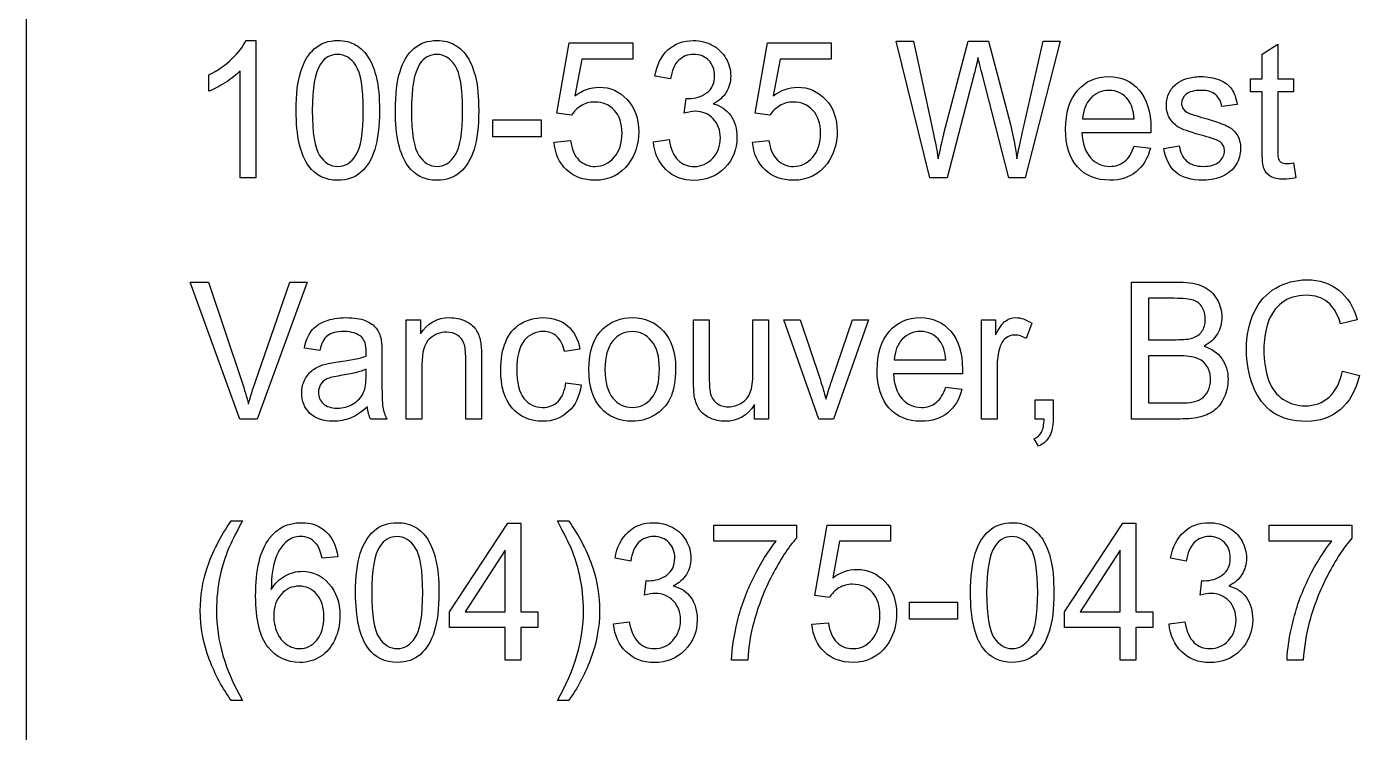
# Model space of a CAD drawing. Header units: millimetres. Extents: x 6 to 426, y 5 to 274.
# Drawn here: x 352.3 to 368.62, y 239.96 to 248.6 of the extents above; entities that cross this region are included whole.
import ezdxf

# ---------------------------------------------------------------- set-up
doc = ezdxf.new("R2010")
doc.units = ezdxf.units.MM
doc.layers.get('0').update_dxf_attribs({"linetype": 'CONTINUOUS'})

msp = doc.modelspace()

# ---------------------------------------------------------------- linework, layer by layer
at = {"color": 7}
for points in [[(352.29999, 8.499976), (352.29999, 270.899996)], [(354.984288, 248.427376), (355.108015, 248.427376), (355.108015, 246.745225)], [(358.971473, 247.512017), (358.791218, 247.537156), (358.942676, 248.397659), (359.720271, 248.397659), (359.720271, 248.201104), (359.096288, 248.201104), (359.012005, 247.750855)], [(361.401339, 247.512017), (361.221084, 247.537156), (361.372543, 248.397659), (362.150137, 248.397659), (362.150137, 248.201104), (361.526131, 248.201104), (361.441872, 247.750855)], [(363.359746, 246.745225), (362.944815, 248.420519), (363.157084, 248.420519), (363.394932, 247.322321)], [(363.531483, 247.289181), (363.829076, 248.420519), (364.078683, 248.420519), (364.302665, 247.572587)], [(364.502133, 247.344033), (364.747481, 248.420519), (364.955468, 248.420519), (364.52667, 246.745225), (364.327202, 246.745225), (363.997595, 248.021695)], [(367.426931, 247.100632), (367.426931, 247.798862), (367.286144, 247.798862), (367.286144, 247.95885), (367.426931, 247.95885), (367.426931, 248.259398), (367.617858, 248.382816), (367.617858, 247.95885), (367.810937, 247.95885), (367.810937, 247.798862), (367.617858, 247.798862), (367.617858, 247.089204)], [(355.108015, 246.745225), (354.916024, 246.745225), (354.916024, 248.055978)], [(354.532018, 247.807999), (354.532018, 248.006838)], [(360.184253, 247.956593), (359.992262, 247.993163)], [(363.902664, 248.021695), (363.570951, 246.745225), (363.359746, 246.745225)], [(360.351754, 247.538289), (360.37305, 247.718846)], [(367.120796, 247.645724), (366.933065, 247.618298)], [(365.229612, 247.468595), (365.862136, 247.468595)], [(359.973072, 247.18747), (360.165086, 247.214896)], [(366.064799, 247.35432), (366.064799, 247.299466), (365.220005, 247.299466)], [(358.757074, 247.184048), (358.958672, 247.202325)], [(361.186941, 247.184048), (361.388538, 247.202325)], [(365.860007, 247.136051), (366.05841, 247.109768)], [(365.861071, 247.136051), (365.860007, 247.136051)], [(366.222669, 247.107481), (366.412531, 247.139481)], [(367.811053, 246.929229), (367.810937, 246.929211)], [(367.810937, 246.929211), (367.838668, 246.747511)], [(354.909612, 243.794326), (354.303754, 245.46962), (354.527759, 245.46962), (354.934149, 244.252575)], [(355.100561, 244.252575), (355.522946, 245.46962), (355.734151, 245.46962), (355.121881, 243.794326), (354.909612, 243.794326)], [(365.829104, 243.794326), (365.829104, 245.46962), (366.415749, 245.46962)], [(366.348549, 245.271919), (366.036025, 245.271919), (366.036025, 244.765676)], [(356.948042, 243.794326), (356.948042, 245.007944), (357.120843, 245.007944), (357.120843, 244.835385)], [(360.465828, 244.256002), (360.465828, 245.007944), (360.657819, 245.007944), (360.657819, 244.334853)], [(361.192288, 244.357708), (361.192288, 245.007944), (361.384302, 245.007944), (361.384302, 243.794326), (361.212566, 243.794326)], [(361.999766, 243.794326), (361.56884, 245.007944), (361.771502, 245.007944), (362.014697, 244.281144)], [(362.158702, 244.26743), (362.410439, 245.007944), (362.607754, 245.007944), (362.178957, 243.794326), (361.999766, 243.794326)], [(363.990164, 243.794326), (363.990164, 245.007944), (364.162966, 245.007944), (364.162966, 244.823957)], [(364.605629, 244.969088), (364.539494, 244.778247)], [(368.590684, 245.010228), (368.386957, 244.958803)], [(366.036025, 244.765676), (366.374151, 244.765676)], [(355.887762, 244.634259), (355.700007, 244.661685)], [(356.456282, 244.56455), (356.456282, 244.618259)], [(359.072839, 244.651401), (358.886172, 244.620545)], [(356.649477, 244.577121), (356.649477, 244.302856)], [(357.139941, 244.45713), (357.139941, 243.794326), (356.948042, 243.794326)], [(357.868553, 244.540551), (357.868553, 243.794326), (357.676539, 243.794326), (357.676539, 244.532551)], [(362.922431, 244.517696), (363.554955, 244.517696)], [(366.397624, 244.56799), (366.036025, 244.56799), (366.036025, 243.992024)], [(356.456305, 244.327998), (356.456305, 244.403419)], [(363.757618, 244.403419), (363.757618, 244.348567), (362.912824, 244.348567)], [(364.182156, 244.429704), (364.182156, 243.794326), (363.990164, 243.794326)], [(368.410429, 244.381707), (368.617351, 244.325712)], [(358.902167, 244.23886), (359.090964, 244.212578)], [(363.552825, 244.185152), (363.751229, 244.158867)], [(363.55389, 244.185152), (363.552825, 244.185152)], [(361.212566, 243.794326), (361.212566, 243.972596)], [(364.649356, 243.794326), (364.649356, 244.028591), (364.868037, 244.028591), (364.868037, 243.794326)], [(366.036025, 243.992024), (366.425355, 243.992024)], [(356.471421, 243.944027), (356.472277, 243.944027)], [(356.710356, 243.794326), (356.509824, 243.794326)], [(364.758152, 243.794326), (364.649356, 243.794326)], [(366.425355, 243.794326), (365.829104, 243.794326)], [(364.689888, 243.462923), (364.636555, 243.550917)], [(354.805074, 242.547288), (354.94269, 242.547288)], [(358.798671, 242.547288), (358.936287, 242.547288)], [(360.712287, 242.299308), (360.712287, 242.497006), (361.724534, 242.497006), (361.724534, 242.337019)], [(362.128818, 241.610211), (361.948539, 241.635353), (362.099998, 242.495856), (362.877616, 242.495856), (362.877616, 242.299301), (362.25361, 242.299301), (362.16935, 241.84905)], [(367.514408, 242.299308), (367.514408, 242.497006), (368.526656, 242.497006), (368.526656, 242.337019)], [(361.478145, 242.299308), (360.712287, 242.299308)], [(368.280267, 242.299308), (367.514408, 242.299308)], [(356.10855, 242.108465), (355.917623, 242.092469)], [(359.696775, 242.054801), (359.504761, 242.091368)], [(366.498897, 242.054801), (366.306883, 242.091368)], [(359.864276, 241.636494), (359.885572, 241.817051)], [(366.666397, 241.636494), (366.687694, 241.817051)], [(359.485617, 241.285675), (359.677608, 241.313101)], [(361.914419, 241.282245), (362.116017, 241.300523)], [(366.287739, 241.285675), (366.47973, 241.313101)], [(361.128283, 240.843424), (360.930945, 240.843424)], [(367.930405, 240.843424), (367.733066, 240.843424)], [(354.94269, 240.350892), (354.805074, 240.350892)], [(358.936287, 240.350892), (358.798671, 240.350892)]]:
    msp.add_lwpolyline(points, dxfattribs=at)
for points in [[(355.599752, 247.571444)], [(355.797091, 247.571444)], [(356.814685, 247.571444)], [(357.012024, 247.571444)], [(358.008276, 247.248041), (358.008276, 247.454883), (358.598138, 247.454883), (358.598138, 247.248041)], [(365.229612, 247.468595)], [(358.757074, 247.184043)], [(359.973049, 247.187513)], [(361.186941, 247.184043)], [(366.222669, 247.107481)], [(362.922431, 244.517696)], [(359.183765, 244.401135)], [(359.381103, 244.401135)], [(368.410429, 244.381707)], [(358.902167, 244.23886)], [(358.157605, 240.843424), (358.157605, 241.244535), (357.479224, 241.244535), (357.479224, 241.433092), (358.192813, 242.518719), (358.349619, 242.518719), (358.349619, 241.433092), (358.560824, 241.433092), (358.560824, 241.244535), (358.349619, 241.244535), (358.349619, 240.843424)], [(365.687205, 240.843424), (365.687205, 241.244535), (365.008801, 241.244535), (365.008801, 241.433092), (365.722414, 242.518719), (365.879196, 242.518719), (365.879196, 241.433092), (366.090401, 241.433092), (366.090401, 241.244535), (365.879196, 241.244535), (365.879196, 240.843424)], [(358.157605, 241.433092), (358.157605, 242.188458), (357.668021, 241.433092)], [(365.687205, 241.433092), (365.687205, 242.188458), (365.197598, 241.433092)], [(356.10855, 242.108467)], [(356.327207, 241.669644)], [(356.524546, 241.669644)], [(363.856808, 241.669644)], [(364.054146, 241.669644)], [(363.10801, 241.346241), (363.10801, 241.55308), (363.697872, 241.55308), (363.697872, 241.346241)], [(355.324543, 241.386238)], [(359.485571, 241.28572)], [(361.914419, 241.282238)], [(366.287693, 241.28572)], [(358.936287, 240.350892)]]:
    msp.add_lwpolyline(points, close=True, dxfattribs=at)
for points in [[(354.813616, 248.203395), (354.893971, 248.28034), (354.950862, 248.355001), (354.984288, 248.427376)], [(355.825887, 248.3291), (355.901257, 248.394617), (355.995833, 248.427376), (356.109614, 248.427376)], [(356.109614, 248.427376), (356.193519, 248.427376), (356.267122, 248.409092), (356.330425, 248.372524)], [(356.330425, 248.372524), (356.393712, 248.336717), (356.445973, 248.284531), (356.487208, 248.215966)], [(357.04082, 248.3291), (357.116191, 248.394617), (357.210767, 248.427376), (357.324548, 248.427376)], [(357.324548, 248.427376), (357.408452, 248.427376), (357.482056, 248.409092), (357.545358, 248.372524)], [(357.545358, 248.372524), (357.608646, 248.336717), (357.660906, 248.284531), (357.702141, 248.215966)], [(360.152262, 248.313136), (360.235457, 248.389321), (360.338922, 248.427413), (360.462657, 248.427413)], [(360.462657, 248.427413), (360.547981, 248.427413), (360.626561, 248.407606), (360.698398, 248.367991)], [(360.698398, 248.367991), (360.770219, 248.329136), (360.824972, 248.275807), (360.862657, 248.208003)], [(354.532018, 248.006838), (354.639395, 248.060929), (354.733261, 248.126448), (354.813616, 248.203395)], [(355.65628, 248.049121), (355.694675, 248.170254), (355.751211, 248.263581), (355.825887, 248.3291)], [(356.107485, 248.257104), (356.019306, 248.257104), (355.948904, 248.217107), (355.896281, 248.137113)], [(356.33149, 248.121115), (356.271752, 248.211774), (356.197084, 248.257104), (356.107485, 248.257104)], [(356.487208, 248.215966), (356.528458, 248.148162), (356.560819, 248.065121), (356.584291, 247.966843)], [(356.871213, 248.049121), (356.909608, 248.170254), (356.966144, 248.263581), (357.04082, 248.3291)], [(357.322418, 248.257104), (357.234239, 248.257104), (357.163837, 248.217107), (357.111214, 248.137113)], [(357.546423, 248.121115), (357.486685, 248.211774), (357.412017, 248.257104), (357.322418, 248.257104)], [(357.702141, 248.215966), (357.743391, 248.148162), (357.775752, 248.065121), (357.799225, 247.966843)], [(359.992262, 247.993163), (360.015719, 248.131056), (360.069052, 248.237714), (360.152262, 248.313136)], [(360.466916, 248.258284), (360.392255, 248.258284), (360.330033, 248.233143), (360.280249, 248.182861)], [(360.651453, 248.184004), (360.603814, 248.233524), (360.542302, 248.258284), (360.466916, 248.258284)], [(360.862657, 248.208003), (360.901053, 248.140199), (360.92025, 248.068204), (360.92025, 247.99202)], [(363.948544, 248.21825), (363.932186, 248.141305), (363.916893, 248.075787), (363.902664, 248.021695)], [(363.997595, 248.021695), (363.969863, 248.128354), (363.953513, 248.193872), (363.948544, 248.21825)], [(354.916024, 248.055978), (354.869804, 248.008743), (354.809002, 247.961509), (354.733616, 247.914275)], [(355.599752, 247.571444), (355.599752, 247.769524), (355.618595, 247.92875), (355.65628, 248.049121)], [(355.896281, 248.137113), (355.830154, 248.035026), (355.797091, 247.84647), (355.797091, 247.571444)], [(356.422138, 247.571444), (356.422138, 247.847232), (356.391922, 248.030455), (356.33149, 248.121115)], [(356.814685, 247.571444), (356.814685, 247.769524), (356.833528, 247.92875), (356.871213, 248.049121)], [(357.111214, 248.137113), (357.045087, 248.035026), (357.012024, 247.84647), (357.012024, 247.571444)], [(357.637071, 247.571444), (357.637071, 247.847232), (357.606855, 248.030455), (357.546423, 248.121115)], [(360.280249, 248.182861), (360.23048, 248.13258), (360.198482, 248.057158), (360.184253, 247.956593)], [(360.722912, 247.99659), (360.722912, 248.072013), (360.699092, 248.134484), (360.651453, 248.184004)], [(354.733616, 247.914275), (354.658955, 247.86704), (354.591756, 247.831615), (354.532018, 247.807999)], [(356.584291, 247.966843), (356.607748, 247.869326), (356.619477, 247.737526), (356.619477, 247.571444)], [(357.799225, 247.966843), (357.822681, 247.869326), (357.83441, 247.737526), (357.83441, 247.571444)], [(360.624787, 247.78518), (360.690203, 247.83089), (360.722912, 247.90136), (360.722912, 247.99659)], [(360.92025, 247.99202), (360.92025, 247.919644), (360.902117, 247.853745), (360.865852, 247.794322)], [(365.167737, 247.81714), (365.265869, 247.929892), (365.393161, 247.986269), (365.549612, 247.986269)], [(365.549612, 247.986269), (365.701079, 247.986269), (365.824806, 247.931035), (365.920794, 247.820567)], [(366.288804, 247.786284), (366.312276, 247.832757), (366.34392, 247.87123), (366.383735, 247.901704)], [(366.383735, 247.901704), (366.413596, 247.925322), (366.454128, 247.94513), (366.505332, 247.961129)], [(366.505332, 247.961129), (366.557246, 247.977889), (366.612717, 247.986269), (366.671745, 247.986269)], [(366.671745, 247.986269), (366.760634, 247.986269), (366.838496, 247.972555), (366.905333, 247.945129)], [(366.905333, 247.945129), (366.972895, 247.917703), (367.022671, 247.880373), (367.054662, 247.833138)], [(359.012005, 247.750855), (359.105879, 247.820944), (359.204367, 247.855988), (359.307469, 247.855988)], [(359.307469, 247.855988), (359.444012, 247.855988), (359.559213, 247.805326), (359.653071, 247.704001)], [(359.653071, 247.704001), (359.746945, 247.602676), (359.793882, 247.472401), (359.793882, 247.313175)], [(360.37305, 247.718846), (360.385859, 247.717358), (360.396167, 247.716614), (360.403976, 247.716614)], [(360.403976, 247.716614), (360.485766, 247.716614), (360.55937, 247.73947), (360.624787, 247.78518)], [(360.865852, 247.794322), (360.829586, 247.734898), (360.775898, 247.687664), (360.704787, 247.652619)], [(361.441872, 247.750855), (361.535745, 247.820944), (361.634233, 247.855988), (361.737335, 247.855988)], [(361.737335, 247.855988), (361.873879, 247.855988), (361.98908, 247.805326), (362.082938, 247.704001)], [(362.082938, 247.704001), (362.176812, 247.602676), (362.223748, 247.472401), (362.223748, 247.313175)], [(365.020537, 247.341749), (365.020537, 247.545924), (365.069604, 247.704387), (365.167737, 247.81714)], [(365.328802, 247.722291), (365.269064, 247.659057), (365.236001, 247.574491), (365.229612, 247.468595)], [(365.551742, 247.81714), (365.463563, 247.81714), (365.389249, 247.785523), (365.328802, 247.722291)], [(365.789613, 247.698292), (365.728455, 247.777524), (365.649165, 247.81714), (365.551742, 247.81714)], [(365.862136, 247.468595), (365.853649, 247.570682), (365.829474, 247.647248), (365.789613, 247.698292)], [(365.920794, 247.820567), (366.016797, 247.710101), (366.064799, 247.554685), (366.064799, 247.35432)], [(366.25466, 247.636583), (366.25466, 247.690673), (366.266041, 247.740573), (366.288804, 247.786284)], [(366.49679, 247.770286), (366.459105, 247.73905), (366.440263, 247.702482), (366.440263, 247.660582)], [(366.68561, 247.81714), (366.597431, 247.81714), (366.534491, 247.801522), (366.49679, 247.770286)], [(366.858412, 247.764572), (366.817871, 247.799617), (366.760271, 247.81714), (366.68561, 247.81714)], [(366.933065, 247.618298), (366.924577, 247.680769), (366.899693, 247.729527), (366.858412, 247.764572)], [(367.054662, 247.833138), (367.086668, 247.786665), (367.108713, 247.724194), (367.120796, 247.645724)], [(355.754405, 246.890355), (355.651303, 247.029774), (355.599752, 247.256804), (355.599752, 247.571444)], [(355.797091, 247.571444), (355.797091, 247.296419), (355.826952, 247.113195), (355.886674, 247.021774)], [(356.33149, 247.022917), (356.391922, 247.114339), (356.422138, 247.297181), (356.422138, 247.571444)], [(356.619477, 247.571444), (356.619477, 247.374888), (356.600634, 247.216044), (356.562949, 247.094911)], [(356.969339, 246.890355), (356.866236, 247.029774), (356.814685, 247.256804), (356.814685, 247.571444)], [(357.012024, 247.571444), (357.012024, 247.296419), (357.041885, 247.113195), (357.101607, 247.021774)], [(357.546423, 247.022917), (357.606855, 247.114339), (357.637071, 247.297181), (357.637071, 247.571444)], [(357.83441, 247.571444), (357.83441, 247.374888), (357.815567, 247.216044), (357.777882, 247.094911)], [(359.088811, 247.628578), (359.039027, 247.598866), (358.999914, 247.560012), (358.971473, 247.512017)], [(359.256288, 247.674289), (359.194421, 247.674289), (359.138595, 247.659052), (359.088811, 247.628578)], [(359.497353, 247.572582), (359.436196, 247.640387), (359.355841, 247.674289), (359.256288, 247.674289)], [(359.590155, 247.29489), (359.590155, 247.412214), (359.559221, 247.504778), (359.497353, 247.572582)], [(360.487217, 247.561155), (360.450951, 247.561155), (360.405797, 247.553533), (360.351754, 247.538289)], [(360.706939, 247.46859), (360.649347, 247.5303), (360.576106, 247.561155), (360.487217, 247.561155)], [(360.704787, 247.652619), (360.797225, 247.629763), (360.869046, 247.582148), (360.92025, 247.509772)], [(361.518677, 247.628578), (361.468893, 247.598866), (361.429781, 247.560012), (361.401339, 247.512017)], [(361.686131, 247.674289), (361.624264, 247.674289), (361.568446, 247.659052), (361.518677, 247.628578)], [(361.927197, 247.572582), (361.866055, 247.640387), (361.7857, 247.674289), (361.686131, 247.674289)], [(362.019998, 247.29489), (362.019998, 247.412214), (361.989064, 247.504778), (361.927197, 247.572582)], [(364.302665, 247.572587), (364.358854, 247.362319), (364.399386, 247.164621), (364.424263, 246.979493)], [(366.296258, 247.473168), (366.268526, 247.522688), (366.25466, 247.57716), (366.25466, 247.636583)], [(366.440263, 247.660582), (366.440263, 247.633917), (366.448087, 247.609918), (366.463735, 247.588586)], [(366.463735, 247.588586), (366.479383, 247.566493), (366.50392, 247.548209), (366.537346, 247.533734)], [(360.793352, 247.235468), (360.793352, 247.329936), (360.764548, 247.407644), (360.706939, 247.46859)], [(360.92025, 247.509772), (360.971454, 247.438159), (360.997056, 247.348262), (360.997056, 247.240081)], [(366.420008, 247.357748), (366.365965, 247.385937), (366.324714, 247.42441), (366.296258, 247.473168)], [(366.537346, 247.533734), (366.556544, 247.526112), (366.613072, 247.508589), (366.70693, 247.481166)], [(366.70693, 247.481166), (366.842748, 247.442313), (366.937324, 247.410316), (366.990657, 247.385174)], [(366.990657, 247.385174), (367.044716, 247.360796), (367.087031, 247.324989), (367.117602, 247.277754)], [(359.494136, 246.997773), (359.558148, 247.072433), (359.590155, 247.171472), (359.590155, 247.29489)], [(359.793882, 247.313175), (359.793882, 247.161568), (359.75264, 247.03053), (359.670155, 246.920063)], [(360.165086, 247.214896), (360.187124, 247.098335), (360.224454, 247.014151), (360.277077, 246.962346)], [(360.699486, 246.986345), (360.762063, 247.053387), (360.793352, 247.136428), (360.793352, 247.235468)], [(360.997056, 247.240081), (360.997056, 247.093805), (360.94728, 246.969625), (360.847727, 246.867539)], [(361.924002, 246.997773), (361.987999, 247.072433), (362.019998, 247.171472), (362.019998, 247.29489)], [(362.223748, 247.313175), (362.223748, 247.161568), (362.182498, 247.03053), (362.099998, 246.920063)], [(363.394932, 247.322321), (363.420534, 247.207284), (363.442578, 247.093008), (363.461066, 246.979493)], [(363.461066, 246.979493), (363.500896, 247.158525), (363.524369, 247.261755), (363.531483, 247.289181)], [(364.424263, 246.979493), (364.444186, 247.085389), (364.470142, 247.206903), (364.502133, 247.344033)], [(365.165607, 246.881214), (365.068894, 246.99092), (365.020537, 247.144431), (365.020537, 247.341749)], [(365.220005, 247.299466), (365.227104, 247.166144), (365.262305, 247.064057), (365.325607, 246.993204)], [(366.713342, 247.259469), (366.572539, 247.297561), (366.474761, 247.330321), (366.420008, 247.357748)], [(366.909592, 247.189762), (366.88328, 247.208046), (366.817864, 247.231282), (366.713342, 247.259469)], [(367.117602, 247.277754), (367.148173, 247.23052), (367.163459, 247.171858), (367.163459, 247.101768)], [(356.562949, 247.094911), (356.525263, 246.974539), (356.468728, 246.881214), (356.393342, 246.814934)], [(357.777882, 247.094911), (357.740197, 246.974539), (357.683661, 246.881214), (357.608275, 246.814934)], [(358.910685, 246.844642), (358.821086, 246.929968), (358.769883, 247.043101), (358.757074, 247.184043)], [(358.958672, 247.202325), (358.973641, 247.097191), (359.008132, 247.01796), (359.062144, 246.96463)], [(360.127725, 246.846968), (360.037416, 246.93458), (359.985858, 247.048095), (359.973049, 247.187513)], [(361.340552, 246.844642), (361.250953, 246.929968), (361.199749, 247.043101), (361.186941, 247.184043)], [(361.388538, 247.202325), (361.403507, 247.097191), (361.437998, 247.01796), (361.492011, 246.96463)], [(365.742668, 246.946353), (365.792452, 246.985968), (365.83192, 247.049201), (365.861071, 247.136051)], [(366.05841, 247.109768), (366.027113, 246.985588), (365.969158, 246.889214), (365.884544, 246.820648)], [(366.369869, 246.816078), (366.293063, 246.881595), (366.243997, 246.97873), (366.222669, 247.107481)], [(366.412531, 247.139481), (366.423179, 247.057962), (366.452693, 246.995491), (366.501073, 246.952067)], [(366.902139, 246.944066), (366.944808, 246.982921), (366.966143, 247.028251), (366.966143, 247.080055)], [(366.966143, 247.080055), (366.966143, 247.126528), (366.947293, 247.163097), (366.909592, 247.189762)], [(367.163459, 247.101768), (367.163459, 247.033201), (367.144616, 246.968444), (367.106931, 246.907497)], [(367.450404, 246.857223), (367.434755, 246.896077), (367.426931, 246.977214), (367.426931, 247.100632)], [(367.617858, 247.089204), (367.617858, 247.030543), (367.621098, 246.992832), (367.62758, 246.97607)], [(356.109614, 246.716656), (355.958858, 246.716656), (355.840455, 246.774555), (355.754405, 246.890355)], [(355.886674, 247.021774), (355.947122, 246.931114), (356.021435, 246.885785), (356.109614, 246.885785)], [(356.109614, 246.885785), (356.197794, 246.885785), (356.271752, 246.931495), (356.33149, 247.022917)], [(357.324548, 246.716656), (357.173791, 246.716656), (357.055388, 246.774555), (356.969339, 246.890355)], [(357.101607, 247.021774), (357.162055, 246.931114), (357.236368, 246.885785), (357.324548, 246.885785)], [(357.324548, 246.885785), (357.412727, 246.885785), (357.486685, 246.931495), (357.546423, 247.022917)], [(359.062144, 246.96463), (359.116897, 246.912063), (359.182677, 246.88578), (359.259483, 246.88578)], [(359.259483, 246.88578), (359.351921, 246.88578), (359.430139, 246.923111), (359.494136, 246.997773)], [(359.670155, 246.920063), (359.569877, 246.784455), (359.432986, 246.716651), (359.259483, 246.716651)], [(360.277077, 246.962346), (360.330411, 246.911302), (360.395126, 246.88578), (360.471221, 246.88578)], [(360.471221, 246.88578), (360.56153, 246.88578), (360.637618, 246.919301), (360.699486, 246.986345)], [(361.492011, 246.96463), (361.546764, 246.912063), (361.612543, 246.88578), (361.689349, 246.88578)], [(361.689349, 246.88578), (361.781788, 246.88578), (361.860005, 246.923111), (361.924002, 246.997773)], [(362.099998, 246.920063), (361.999736, 246.784455), (361.862853, 246.716651), (361.689349, 246.716651)], [(365.325607, 246.993204), (365.388894, 246.922353), (365.467822, 246.886928), (365.56239, 246.886928)], [(365.56239, 246.886928), (365.632792, 246.886928), (365.692884, 246.906736), (365.742668, 246.946353)], [(366.501073, 246.952067), (366.550132, 246.908641), (366.618396, 246.886928), (366.705865, 246.886928)], [(366.705865, 246.886928), (366.794044, 246.886928), (366.859469, 246.905974), (366.902139, 246.944066)], [(367.106931, 246.907497), (367.069955, 246.847311), (367.016267, 246.800458), (366.945865, 246.766937)], [(367.62758, 246.97607), (367.634679, 246.959311), (367.645705, 246.945978), (367.660659, 246.936073)], [(367.660659, 246.936073), (367.676292, 246.92617), (367.698336, 246.921218), (367.726793, 246.921218)], [(367.726793, 246.921218), (367.74812, 246.921218), (367.776207, 246.923888), (367.811053, 246.929229)], [(356.393342, 246.814934), (356.318681, 246.749415), (356.224105, 246.716656), (356.109614, 246.716656)], [(357.608275, 246.814934), (357.533614, 246.749415), (357.439039, 246.716656), (357.324548, 246.716656)], [(359.259483, 246.716651), (359.11726, 246.716651), (359.000994, 246.759314), (358.910685, 246.844642)], [(360.47011, 246.715549), (360.332872, 246.715549), (360.218744, 246.759356), (360.127725, 246.846968)], [(360.847727, 246.867539), (360.748174, 246.766213), (360.622302, 246.715549), (360.47011, 246.715549)], [(361.689349, 246.716651), (361.547127, 246.716651), (361.430861, 246.759314), (361.340552, 246.844642)], [(365.560261, 246.717799), (365.394581, 246.717799), (365.26303, 246.772271), (365.165607, 246.881214)], [(365.884544, 246.820648), (365.799914, 246.752082), (365.691819, 246.717799), (365.560261, 246.717799)], [(366.70693, 246.717799), (366.559738, 246.717799), (366.447384, 246.750558), (366.369869, 246.816078)], [(366.945865, 246.766937), (366.875464, 246.734178), (366.795819, 246.717799), (366.70693, 246.717799)], [(367.531469, 246.76466), (367.493074, 246.788276), (367.466052, 246.81913), (367.450404, 246.857223)], [(367.693599, 246.729234), (367.623907, 246.729234), (367.569864, 246.741043), (367.531469, 246.76466)], [(367.838668, 246.747511), (367.784625, 246.735326), (367.736268, 246.729234), (367.693599, 246.729234)], [(366.415749, 245.46962), (366.535224, 245.46962), (366.630873, 245.452478), (366.702694, 245.418195)], [(366.702694, 245.418195), (366.775225, 245.384674), (366.83176, 245.332488), (366.872301, 245.261637)], [(367.593367, 245.396483), (367.708552, 245.464287), (367.835127, 245.498189), (367.97309, 245.498189)], [(367.97309, 245.498189), (368.129541, 245.498189), (368.2611, 245.455526), (368.367767, 245.3702)], [(366.58642, 245.247913), (366.540201, 245.263917), (366.460911, 245.271919), (366.348549, 245.271919)], [(366.872301, 245.261637), (366.913535, 245.191547), (366.934153, 245.118029), (366.934153, 245.041084)], [(367.327764, 245.100506), (367.390342, 245.230782), (367.478876, 245.329441), (367.593367, 245.396483)], [(367.968831, 245.308491), (367.848645, 245.308491), (367.74802, 245.277636), (367.666955, 245.215927)], [(368.229086, 245.225068), (368.160104, 245.280683), (368.073353, 245.308491), (367.968831, 245.308491)], [(368.367767, 245.3702), (368.474418, 245.284873), (368.548724, 245.164882), (368.590684, 245.010228)], [(366.693087, 245.161065), (366.668195, 245.203727), (366.632639, 245.232676), (366.58642, 245.247913)], [(366.730425, 245.014789), (366.730425, 245.070404), (366.717979, 245.119163), (366.693087, 245.161065)], [(367.234963, 244.644544), (367.234963, 244.819006), (367.265897, 244.970994), (367.327764, 245.100506)], [(367.666955, 245.215927), (367.5866, 245.154217), (367.530064, 245.071176), (367.497348, 244.966804)], [(368.386957, 244.958803), (368.350691, 245.080699), (368.298068, 245.169454), (368.229086, 245.225068)], [(355.78429, 244.869668), (355.823395, 244.922997), (355.879922, 244.963756), (355.953873, 244.991943)], [(355.953873, 244.991943), (356.027839, 245.020894), (356.113534, 245.03537), (356.210957, 245.03537)], [(356.210957, 245.03537), (356.30767, 245.03537), (356.386243, 245.02318), (356.446675, 244.9988)], [(356.446675, 244.9988), (356.507123, 244.974422), (356.551568, 244.943568), (356.580009, 244.906238)], [(357.120843, 244.835385), (357.204038, 244.968708), (357.324216, 245.03537), (357.481377, 245.03537)], [(357.481377, 245.03537), (357.549633, 245.03537), (357.61221, 245.022037), (357.669109, 244.995373)], [(357.669109, 244.995373), (357.726701, 244.96947), (357.769718, 244.935187), (357.79816, 244.892524)], [(358.165105, 244.740536), (358.20563, 244.838814), (358.267142, 244.912332), (358.349643, 244.96109)], [(358.349643, 244.96109), (358.432837, 245.01061), (358.523146, 245.03537), (358.620569, 245.03537)], [(358.620569, 245.03537), (358.743594, 245.03537), (358.844219, 245.001848), (358.922445, 244.934805)], [(358.922445, 244.934805), (359.000655, 244.868525), (359.050786, 244.774057), (359.072839, 244.651401)], [(359.358696, 244.900524), (359.456119, 244.990421), (359.574877, 245.03537), (359.71497, 245.03537)], [(359.71497, 245.03537), (359.870695, 245.03537), (359.99798, 244.980517), (360.096822, 244.870811)], [(362.860555, 244.866241), (362.958688, 244.978993), (363.08598, 245.03537), (363.242431, 245.03537)], [(363.242431, 245.03537), (363.393898, 245.03537), (363.517633, 244.980136), (363.613636, 244.869668)], [(364.162966, 244.823957), (364.207055, 244.910045), (364.247588, 244.966803), (364.284563, 244.99423)], [(364.284563, 244.99423), (364.322249, 245.021656), (364.363491, 245.03537), (364.40829, 245.03537)], [(364.40829, 245.03537), (364.472997, 245.03537), (364.538777, 245.013276), (364.605629, 244.969088)], [(366.689893, 244.868515), (366.716914, 244.907369), (366.730425, 244.956127), (366.730425, 245.014789)], [(366.934153, 245.041084), (366.934153, 244.96947), (366.91602, 244.902047), (366.879754, 244.838812)], [(367.497348, 244.966804), (367.464648, 244.863192), (367.448297, 244.756153), (367.448297, 244.645687)], [(355.700007, 244.661685), (355.717075, 244.747773), (355.745169, 244.817101), (355.78429, 244.869668)], [(355.982693, 244.813673), (355.940023, 244.780152), (355.908379, 244.720347), (355.887762, 244.634259)], [(356.183226, 244.865098), (356.092917, 244.865098), (356.026073, 244.847956), (355.982693, 244.813673)], [(356.401884, 244.795388), (356.352825, 244.841861), (356.279939, 244.865098), (356.183226, 244.865098)], [(356.456282, 244.618259), (356.456282, 244.702062), (356.438149, 244.761105), (356.401884, 244.795388)], [(356.580009, 244.906238), (356.608466, 244.869668), (356.628381, 244.823195), (356.639754, 244.766819)], [(356.639754, 244.766819), (356.646236, 244.731774), (356.649477, 244.668541), (356.649477, 244.577121)], [(357.228483, 244.773676), (357.169455, 244.718062), (357.139941, 244.612547), (357.139941, 244.45713)], [(357.440752, 244.857097), (357.358977, 244.857097), (357.28822, 244.82929), (357.228483, 244.773676)], [(357.574085, 244.819387), (357.536385, 244.844527), (357.49194, 244.857097), (357.440752, 244.857097)], [(357.654085, 244.719965), (357.639116, 244.761866), (357.61245, 244.795007), (357.574085, 244.819387)], [(357.79816, 244.892524), (357.826617, 244.84986), (357.846532, 244.799197), (357.857905, 244.740536)], [(358.628046, 244.866241), (358.531333, 244.866241), (358.452752, 244.82891), (358.392305, 244.754248)], [(358.791241, 244.804529), (358.746441, 244.84567), (358.692043, 244.866241), (358.628046, 244.866241)], [(358.886172, 244.620545), (358.868394, 244.702062), (358.83675, 244.76339), (358.791241, 244.804529)], [(359.183765, 244.401135), (359.183765, 244.625878), (359.242075, 244.792341), (359.358696, 244.900524)], [(359.71497, 244.865098), (359.618966, 244.865098), (359.539321, 244.826624), (359.476034, 244.749677)], [(359.951776, 244.748534), (359.888489, 244.826243), (359.809553, 244.865098), (359.71497, 244.865098)], [(360.096822, 244.870811), (360.195681, 244.761868), (360.24511, 244.611023), (360.24511, 244.418276)], [(362.713356, 244.390848), (362.713356, 244.595022), (362.762422, 244.753487), (362.860555, 244.866241)], [(363.021621, 244.771389), (362.961898, 244.708157), (362.928835, 244.623592), (362.922431, 244.517696)], [(363.244561, 244.866241), (363.156382, 244.866241), (363.082068, 244.834624), (363.021621, 244.771389)], [(363.482432, 244.747393), (363.421274, 244.826625), (363.341984, 244.866241), (363.244561, 244.866241)], [(363.613636, 244.869668), (363.709624, 244.7592), (363.757618, 244.603784), (363.757618, 244.403419)], [(364.285628, 244.781676), (364.252202, 244.755012), (364.228383, 244.717681), (364.21417, 244.669683)], [(364.398684, 244.822814), (364.356739, 244.822814), (364.319054, 244.809101), (364.285628, 244.781676)], [(364.539494, 244.778247), (364.492565, 244.807958), (364.445628, 244.822814), (364.398684, 244.822814)], [(366.374151, 244.765676), (366.465895, 244.765676), (366.531675, 244.772148), (366.57149, 244.785094)], [(366.57149, 244.785094), (366.624113, 244.801853), (366.663581, 244.82966), (366.689893, 244.868515)], [(366.879754, 244.838812), (366.843489, 244.77558), (366.788736, 244.724536), (366.715495, 244.685682)], [(357.676539, 244.532551), (357.676539, 244.616354), (357.669055, 244.678825), (357.654085, 244.719965)], [(357.857905, 244.740536), (357.865004, 244.702444), (357.868553, 244.635782), (357.868553, 244.540551)], [(358.104295, 244.396562), (358.104295, 244.5276), (358.124565, 244.642258), (358.165105, 244.740536)], [(358.392305, 244.754248), (358.331857, 244.68035), (358.301633, 244.563026), (358.301633, 244.402276)], [(359.476034, 244.749677), (359.412747, 244.672732), (359.381103, 244.556551), (359.381103, 244.401135)], [(360.047771, 244.407989), (360.047771, 244.558074), (360.015773, 244.671589), (359.951776, 244.748534)], [(363.554955, 244.517696), (363.546467, 244.619783), (363.522293, 244.696349), (363.482432, 244.747393)], [(364.21417, 244.669683), (364.192827, 244.596547), (364.182156, 244.516554), (364.182156, 244.429704)], [(366.715495, 244.685682), (366.810063, 244.65597), (366.882594, 244.605307), (366.933088, 244.533694)], [(367.317093, 244.195436), (367.26234, 244.334854), (367.234963, 244.484556), (367.234963, 244.644544)], [(367.448297, 244.645687), (367.448297, 244.503221), (367.467495, 244.378659), (367.50589, 244.272)], [(355.804544, 244.395421), (355.845794, 244.425133), (355.892021, 244.447607), (355.943225, 244.462844)], [(355.943225, 244.462844), (355.98091, 244.473508), (356.037793, 244.483792), (356.113874, 244.493697)], [(356.113874, 244.493697), (356.268905, 244.513506), (356.383041, 244.537123), (356.456282, 244.56455)], [(366.625888, 244.53942), (366.573264, 244.558467), (366.497176, 244.56799), (366.397624, 244.56799)], [(366.75068, 244.442285), (366.720819, 244.488758), (366.679221, 244.521136), (366.625888, 244.53942)], [(366.795495, 244.280013), (366.795495, 244.342485), (366.780556, 244.396576), (366.75068, 244.442285)], [(366.933088, 244.533694), (366.984292, 244.462081), (367.009893, 244.377516), (367.009893, 244.280001)], [(355.668016, 244.114299), (355.668016, 244.173724), (355.680462, 244.227816), (355.705354, 244.276573)], [(355.705354, 244.276573), (355.730956, 244.326093), (355.764019, 244.365709), (355.804544, 244.395421)], [(355.975239, 244.284571), (355.942523, 244.269328), (355.917276, 244.246853), (355.899498, 244.217148)], [(356.142716, 244.325712), (356.063781, 244.313527), (356.007955, 244.299813), (355.975239, 244.284571)], [(356.456305, 244.403419), (356.386613, 244.372945), (356.282084, 244.347043), (356.142716, 244.325712)], [(356.425379, 244.122299), (356.445996, 244.168772), (356.456305, 244.237339), (356.456305, 244.327998)], [(356.649477, 244.302856), (356.649477, 244.111634), (356.653412, 243.990501), (356.661282, 243.939456)], [(358.245105, 243.929172), (358.151232, 244.038115), (358.104295, 244.193912), (358.104295, 244.396562)], [(358.301633, 244.402276), (358.301633, 244.239242), (358.330792, 244.120776), (358.38911, 244.046876)], [(359.329899, 243.930315), (359.232476, 244.039258), (359.183765, 244.196198), (359.183765, 244.401135)], [(359.381103, 244.401135), (359.381103, 244.245718), (359.412747, 244.129156), (359.476034, 244.051447)], [(359.952841, 244.05259), (360.016128, 244.130299), (360.047771, 244.248765), (360.047771, 244.407989)], [(360.24511, 244.418276), (360.24511, 244.262098), (360.223065, 244.13906), (360.178975, 244.049163)], [(360.657819, 244.334853), (360.657819, 244.227434), (360.661754, 244.155059), (360.669625, 244.117729)], [(361.160297, 244.120013), (361.181624, 244.174867), (361.192288, 244.254098), (361.192288, 244.357708)], [(362.014697, 244.281144), (362.041009, 244.202674), (362.065183, 244.121157), (362.08722, 244.036592)], [(362.858426, 243.930315), (362.761713, 244.040021), (362.713356, 244.193532), (362.713356, 244.390848)], [(362.912824, 244.348567), (362.919923, 244.215244), (362.955124, 244.113157), (363.018426, 244.042306)], [(366.764569, 244.13831), (366.785186, 244.17945), (366.795495, 244.226684), (366.795495, 244.280013)], [(367.009893, 244.280001), (367.009893, 244.201531), (366.994245, 244.128394), (366.962949, 244.06059)], [(367.50589, 244.272), (367.544995, 244.166104), (367.605443, 244.086872), (367.687233, 244.034305)], [(368.247211, 244.062874), (368.327582, 244.134488), (368.381988, 244.240765), (368.410429, 244.381707)], [(368.617351, 244.325712), (368.573971, 244.14363), (368.495753, 244.004594), (368.382697, 243.908603)], [(354.934149, 244.252575), (354.966865, 244.155059), (354.994242, 244.063637), (355.016279, 243.97831)], [(355.016279, 243.97831), (355.040461, 244.069731), (355.068555, 244.161153), (355.100561, 244.252575)], [(355.768294, 243.864033), (355.701442, 243.929552), (355.668016, 244.012974), (355.668016, 244.114299)], [(355.899498, 244.217148), (355.88172, 244.188199), (355.872831, 244.15582), (355.872831, 244.120013)], [(355.872831, 244.120013), (355.872831, 244.065161), (355.892037, 244.01945), (355.930447, 243.98288)], [(356.298434, 243.979453), (356.356042, 244.014498), (356.398357, 244.062114), (356.425379, 244.122299)], [(358.806171, 244.010309), (358.856665, 244.059829), (358.888664, 244.136013), (358.902167, 244.23886)], [(359.090964, 244.212578), (359.070346, 244.07316), (359.017368, 243.963836), (358.932028, 243.884604)], [(360.477633, 244.064018), (360.469763, 244.104395), (360.465828, 244.16839), (360.465828, 244.256002)], [(360.669625, 244.117729), (360.681662, 244.063637), (360.707264, 244.020974), (360.74643, 243.989738)], [(361.05363, 243.990881), (361.104124, 244.022879), (361.13968, 244.065923), (361.160297, 244.120013)], [(362.08722, 244.036592), (362.104288, 244.100586), (362.128116, 244.177532), (362.158702, 244.26743)], [(363.435487, 243.995451), (363.485271, 244.035068), (363.524739, 244.098302), (363.55389, 244.185152)], [(363.751229, 244.158867), (363.719932, 244.034686), (363.661977, 243.938313), (363.577363, 243.869747)], [(366.685633, 244.045745), (366.717624, 244.067078), (366.743936, 244.097933), (366.764569, 244.13831)], [(367.558159, 243.875461), (367.452911, 243.94936), (367.372556, 244.056019), (367.317093, 244.195436)], [(355.930447, 243.98288), (355.969552, 243.946312), (356.026435, 243.928028), (356.101096, 243.928028)], [(356.101096, 243.928028), (356.175062, 243.928028), (356.240842, 243.94517), (356.298434, 243.979453)], [(358.38911, 244.046876), (358.447413, 243.972978), (358.523501, 243.936029), (358.617375, 243.936029)], [(358.617375, 243.936029), (358.692745, 243.936029), (358.755677, 243.960789), (358.806171, 244.010309)], [(359.476034, 244.051447), (359.539321, 243.974501), (359.618966, 243.936029), (359.71497, 243.936029)], [(359.71497, 243.936029), (359.810263, 243.936029), (359.889553, 243.974883), (359.952841, 244.05259)], [(360.178975, 244.049163), (360.135596, 243.960026), (360.071946, 243.890698), (359.988026, 243.841177)], [(360.536291, 243.910887), (360.508559, 243.952789), (360.489007, 244.003832), (360.477633, 244.064018)], [(360.74643, 243.989738), (360.785551, 243.959264), (360.833907, 243.944027), (360.8915, 243.944027)], [(361.212566, 243.972596), (361.124386, 243.835465), (361.004564, 243.7669), (360.853097, 243.7669)], [(360.8915, 243.944027), (360.949093, 243.944027), (361.003136, 243.959645), (361.05363, 243.990881)], [(363.018426, 244.042306), (363.081713, 243.971454), (363.160649, 243.936029), (363.255232, 243.936029)], [(363.255232, 243.936029), (363.325634, 243.936029), (363.385719, 243.955836), (363.435487, 243.995451)], [(366.425355, 243.992024), (366.492207, 243.992024), (366.539144, 243.994694), (366.566166, 244.000034)], [(366.566166, 244.000034), (366.613805, 244.009177), (366.653627, 244.024414), (366.685633, 244.045745)], [(366.962949, 244.06059), (366.932378, 243.993548), (366.894338, 243.941743), (366.848828, 243.905173)], [(367.687233, 244.034305), (367.769008, 243.981738), (367.857534, 243.955454), (367.952812, 243.955454)], [(367.952812, 243.955454), (368.068723, 243.955454), (368.166856, 243.991261), (368.247211, 244.062874)], [(356.055216, 243.7669), (355.930771, 243.7669), (355.835131, 243.799278), (355.768294, 243.864033)], [(356.26642, 243.806897), (356.200988, 243.780232), (356.130587, 243.7669), (356.055216, 243.7669)], [(356.472277, 243.944027), (356.401166, 243.87927), (356.332547, 243.83356), (356.26642, 243.806897)], [(356.509824, 243.794326), (356.489916, 243.836988), (356.477115, 243.886888), (356.471421, 243.944027)], [(356.661282, 243.939456), (356.66977, 243.889174), (356.686128, 243.840797), (356.710356, 243.794326)], [(358.619504, 243.7669), (358.464488, 243.7669), (358.339689, 243.820991), (358.245105, 243.929172)], [(358.932028, 243.884604), (358.847414, 243.806135), (358.743239, 243.7669), (358.619504, 243.7669)], [(359.71497, 243.7669), (359.556389, 243.7669), (359.428032, 243.821372), (359.329899, 243.930315)], [(359.988026, 243.841177), (359.904831, 243.791659), (359.813812, 243.7669), (359.71497, 243.7669)], [(360.665365, 243.808038), (360.607773, 243.835464), (360.564748, 243.869748), (360.536291, 243.910887)], [(360.853097, 243.7669), (360.786261, 243.7669), (360.723683, 243.780612), (360.665365, 243.808038)], [(363.253103, 243.7669), (363.087408, 243.7669), (362.955849, 243.821372), (362.858426, 243.930315)], [(363.577363, 243.869747), (363.492733, 243.801182), (363.384646, 243.7669), (363.253103, 243.7669)], [(364.726161, 243.635481), (364.745359, 243.672049), (364.756023, 243.724997), (364.758152, 243.794326)], [(364.868037, 243.794326), (364.868037, 243.708238), (364.853808, 243.638909), (364.825351, 243.586341)], [(366.677092, 243.821752), (366.60882, 243.803468), (366.524908, 243.794326), (366.425355, 243.794326)], [(366.848828, 243.905173), (366.803319, 243.868605), (366.746073, 243.840798), (366.677092, 243.821752)], [(367.969896, 243.765757), (367.801361, 243.765757), (367.664116, 243.802325), (367.558159, 243.875461)], [(368.382697, 243.908603), (368.270336, 243.813372), (368.132735, 243.765757), (367.969896, 243.765757)], [(364.636555, 243.550917), (364.677095, 243.569963), (364.706964, 243.598151), (364.726161, 243.635481)], [(364.825351, 243.586341), (364.79691, 243.533013), (364.751756, 243.491874), (364.689888, 243.462923)], [(354.508546, 241.971335), (354.572543, 242.164081), (354.671386, 242.356066), (354.805074, 242.547288)], [(354.94269, 242.547288), (354.856641, 242.388824), (354.79975, 242.275691), (354.772019, 242.207887)], [(355.27121, 242.333594), (355.368633, 242.461583), (355.499837, 242.525578), (355.664822, 242.525578)], [(355.664822, 242.525578), (355.787847, 242.525578), (355.888464, 242.488628), (355.966674, 242.414728)], [(356.553342, 242.427297), (356.628728, 242.492816), (356.723312, 242.525576), (356.837093, 242.525576)], [(356.837093, 242.525576), (356.920997, 242.525576), (356.994593, 242.507291), (357.05788, 242.470721)], [(358.970408, 242.204457), (358.942676, 242.273023), (358.885431, 242.3873), (358.798671, 242.547288)], [(358.936287, 242.547288), (359.069976, 242.356066), (359.168819, 242.164081), (359.232816, 241.971335)], [(359.664761, 242.411343), (359.747956, 242.487528), (359.851421, 242.52562), (359.975155, 242.52562)], [(359.975155, 242.52562), (360.060495, 242.52562), (360.139076, 242.505812), (360.210897, 242.466195)], [(364.082942, 242.427297), (364.158313, 242.492816), (364.252889, 242.525576), (364.36667, 242.525576)], [(364.36667, 242.525576), (364.450574, 242.525576), (364.524178, 242.507291), (364.587481, 242.470721)], [(366.466883, 242.411343), (366.550093, 242.487528), (366.653558, 242.52562), (366.777277, 242.52562)], [(366.777277, 242.52562), (366.862617, 242.52562), (366.941197, 242.505812), (367.013018, 242.466195)], [(355.103756, 241.627363), (355.103756, 241.951148), (355.159574, 242.186558), (355.27121, 242.333594)], [(355.653086, 242.356449), (355.591928, 242.356449), (355.53824, 242.338164), (355.49202, 242.301595)], [(355.845077, 242.268455), (355.793163, 242.327118), (355.729166, 242.356449), (355.653086, 242.356449)], [(355.966674, 242.414728), (356.04561, 242.34083), (356.092901, 242.238743), (356.10855, 242.108467)], [(356.383759, 242.147321), (356.422154, 242.268452), (356.478682, 242.361778), (356.553342, 242.427297)], [(356.83494, 242.355303), (356.746761, 242.355303), (356.676367, 242.315306), (356.623759, 242.235313)], [(357.058945, 242.219314), (356.999207, 242.309974), (356.924539, 242.355303), (356.83494, 242.355303)], [(357.05788, 242.470721), (357.121168, 242.434915), (357.173436, 242.382729), (357.214686, 242.314163)], [(357.214686, 242.314163), (357.255921, 242.246359), (357.288274, 242.163318), (357.311747, 242.06504)], [(359.504761, 242.091368), (359.528233, 242.229262), (359.581567, 242.335921), (359.664761, 242.411343)], [(359.979438, 242.356491), (359.904762, 242.356491), (359.842539, 242.33135), (359.792771, 242.281068)], [(360.163975, 242.282211), (360.116321, 242.331731), (360.054808, 242.356491), (359.979438, 242.356491)], [(360.210897, 242.466195), (360.282718, 242.427342), (360.337471, 242.374014), (360.375156, 242.30621)], [(361.724534, 242.337019), (361.624982, 242.223504), (361.526139, 242.072659), (361.428006, 241.884484)], [(363.913336, 242.147321), (363.951731, 242.268452), (364.008266, 242.361778), (364.082942, 242.427297)], [(364.36454, 242.355303), (364.276361, 242.355303), (364.20596, 242.315306), (364.153336, 242.235313)], [(364.588545, 242.219314), (364.528808, 242.309974), (364.454139, 242.355303), (364.36454, 242.355303)], [(364.587481, 242.470721), (364.650768, 242.434915), (364.703029, 242.382729), (364.744263, 242.314163)], [(364.744263, 242.314163), (364.785513, 242.246359), (364.817875, 242.163318), (364.841347, 242.06504)], [(366.306883, 242.091368), (366.330355, 242.229262), (366.383688, 242.335921), (366.466883, 242.411343)], [(366.78156, 242.356491), (366.706883, 242.356491), (366.644661, 242.33135), (366.594892, 242.281068)], [(366.966097, 242.282211), (366.918443, 242.331731), (366.85693, 242.356491), (366.78156, 242.356491)], [(367.013018, 242.466195), (367.08484, 242.427342), (367.139593, 242.374014), (367.177278, 242.30621)], [(368.526656, 242.337019), (368.427103, 242.223504), (368.328261, 242.072659), (368.230128, 241.884484)], [(354.772019, 242.207887), (354.728639, 242.102752), (354.694503, 241.993047), (354.669611, 241.87877)], [(355.49202, 242.301595), (355.431573, 242.254361), (355.383926, 242.185415), (355.34908, 242.094755)], [(355.917623, 242.092469), (355.900555, 242.173225), (355.876373, 242.231887), (355.845077, 242.268455)], [(356.623759, 242.235313), (356.557617, 242.133225), (356.524546, 241.944669), (356.524546, 241.669644)], [(357.149617, 241.669644), (357.149617, 241.945431), (357.119393, 242.128655), (357.058945, 242.219314)], [(359.071751, 241.875342), (359.047568, 241.989618), (359.013788, 242.099323), (358.970408, 242.204457)], [(359.792771, 242.281068), (359.742987, 242.230786), (359.710988, 242.155363), (359.696775, 242.054801)], [(360.235434, 242.094797), (360.235434, 242.17022), (360.211614, 242.232691), (360.163975, 242.282211)], [(360.375156, 242.30621), (360.413567, 242.238404), (360.432772, 242.16641), (360.432772, 242.090227)], [(361.201871, 241.860485), (361.288631, 242.034185), (361.380722, 242.18046), (361.478145, 242.299308)], [(364.153336, 242.235313), (364.087209, 242.133225), (364.054146, 241.944669), (364.054146, 241.669644)], [(364.679194, 241.669644), (364.679194, 241.945431), (364.648978, 242.128655), (364.588545, 242.219314)], [(366.594892, 242.281068), (366.545108, 242.230786), (366.51311, 242.155363), (366.498897, 242.054801)], [(367.037556, 242.094797), (367.037556, 242.17022), (367.013736, 242.232691), (366.966097, 242.282211)], [(367.177278, 242.30621), (367.215689, 242.238404), (367.234894, 242.16641), (367.234894, 242.090227)], [(368.003993, 241.860485), (368.090752, 242.034185), (368.182844, 242.18046), (368.280267, 242.299308)], [(355.34908, 242.094755), (355.314235, 242.004096), (355.296102, 241.874963), (355.294682, 241.707357)], [(356.327207, 241.669644), (356.327207, 241.867722), (356.346058, 242.026948), (356.383759, 242.147321)], [(357.311747, 242.06504), (357.335219, 241.967525), (357.346955, 241.835726), (357.346955, 241.669644)], [(360.137309, 241.883385), (360.202725, 241.929096), (360.235434, 241.999567), (360.235434, 242.094797)], [(360.432772, 242.090227), (360.432772, 242.017851), (360.414639, 241.951952), (360.378374, 241.892529)], [(363.856808, 241.669644), (363.856808, 241.867722), (363.87565, 242.026948), (363.913336, 242.147321)], [(364.841347, 242.06504), (364.864804, 241.967525), (364.876532, 241.835726), (364.876532, 241.669644)], [(366.93943, 241.883385), (367.004847, 241.929096), (367.037556, 241.999567), (367.037556, 242.094797)], [(367.234894, 242.090227), (367.234894, 242.017851), (367.216761, 241.951952), (367.180496, 241.892529)], [(354.426416, 241.450233), (354.426416, 241.631552), (354.453793, 241.805253), (354.508546, 241.971335)], [(354.669611, 241.87877), (354.63904, 241.736305), (354.623755, 241.593079), (354.623755, 241.44909)], [(355.294682, 241.707357), (355.340901, 241.782779), (355.397437, 241.838775), (355.464289, 241.875345)], [(355.464289, 241.875345), (355.531125, 241.911913), (355.601164, 241.930197), (355.674405, 241.930197)], [(355.674405, 241.930197), (355.802415, 241.930197), (355.911219, 241.879534), (356.000818, 241.778209)], [(359.117607, 241.44909), (359.117607, 241.592317), (359.102322, 241.734401), (359.071751, 241.875342)], [(359.232816, 241.971335), (359.287569, 241.805253), (359.314946, 241.631552), (359.314946, 241.450233)], [(359.916498, 241.814819), (359.998273, 241.814819), (360.071876, 241.837674), (360.137309, 241.883385)], [(360.378374, 241.892529), (360.342093, 241.833104), (360.288405, 241.785869), (360.217309, 241.750826)], [(361.003468, 241.321099), (361.049703, 241.507751), (361.115837, 241.687547), (361.201871, 241.860485)], [(361.428006, 241.884484), (361.330583, 241.696308), (361.255205, 241.5028), (361.201871, 241.303957)], [(362.16935, 241.84905), (362.263208, 241.91914), (362.361696, 241.954186), (362.464814, 241.954186)], [(362.464814, 241.954186), (362.601342, 241.954186), (362.716543, 241.903522), (362.810416, 241.802196)], [(366.71862, 241.814819), (366.800394, 241.814819), (366.873998, 241.837674), (366.93943, 241.883385)], [(367.180496, 241.892529), (367.14423, 241.833104), (367.090542, 241.785869), (367.01943, 241.750826)], [(367.80559, 241.321099), (367.851824, 241.507751), (367.917959, 241.687547), (368.003993, 241.860485)], [(368.230128, 241.884484), (368.132705, 241.696308), (368.057326, 241.5028), (368.003993, 241.303957)], [(355.636025, 241.748494), (355.549266, 241.748494), (355.475662, 241.714974), (355.415215, 241.647932)], [(355.853618, 241.647932), (355.79601, 241.714974), (355.723479, 241.748494), (355.636025, 241.748494)], [(356.000818, 241.778209), (356.091127, 241.677645), (356.136281, 241.54737), (356.136281, 241.387384)], [(356.481884, 240.988555), (356.378766, 241.127972), (356.327207, 241.355002), (356.327207, 241.669644)], [(356.524546, 241.669644), (356.524546, 241.394618), (356.554415, 241.211395), (356.614153, 241.119973)], [(357.058945, 241.121117), (357.119393, 241.212537), (357.149617, 241.395379), (357.149617, 241.669644)], [(357.346955, 241.669644), (357.346955, 241.473088), (357.328105, 241.314243), (357.290404, 241.19311)], [(359.885572, 241.817051), (359.898381, 241.815563), (359.908689, 241.814819), (359.916498, 241.814819)], [(360.217309, 241.750826), (360.309747, 241.72797), (360.381568, 241.680355), (360.432772, 241.607979)], [(362.246133, 241.726775), (362.196364, 241.697063), (362.157259, 241.658209), (362.128818, 241.610211)], [(362.41361, 241.772486), (362.351743, 241.772486), (362.295917, 241.757249), (362.246133, 241.726775)], [(362.654675, 241.67078), (362.593518, 241.738584), (362.513163, 241.772486), (362.41361, 241.772486)], [(362.747476, 241.393087), (362.747476, 241.510412), (362.716543, 241.602976), (362.654675, 241.67078)], [(362.810416, 241.802196), (362.904275, 241.700871), (362.951204, 241.570595), (362.951204, 241.41137)], [(364.011461, 240.988555), (363.908359, 241.127972), (363.856808, 241.355002), (363.856808, 241.669644)], [(364.054146, 241.669644), (364.054146, 241.394618), (364.084007, 241.211395), (364.14373, 241.119973)], [(364.588545, 241.121117), (364.648978, 241.212537), (364.679194, 241.395379), (364.679194, 241.669644)], [(364.876532, 241.669644), (364.876532, 241.473088), (364.85769, 241.314243), (364.820004, 241.19311)], [(366.687694, 241.817051), (366.700502, 241.815563), (366.710811, 241.814819), (366.71862, 241.814819)], [(367.01943, 241.750826), (367.111869, 241.72797), (367.18369, 241.680355), (367.234894, 241.607979)], [(355.255214, 241.003412), (355.154242, 241.129879), (355.103756, 241.337863), (355.103756, 241.627363)], [(355.415215, 241.647932), (355.354767, 241.58165), (355.324543, 241.494419), (355.324543, 241.386238)], [(355.940008, 241.37481), (355.940008, 241.49061), (355.911211, 241.58165), (355.853618, 241.647932)], [(359.999739, 241.659359), (359.963473, 241.659359), (359.918319, 241.651738), (359.864276, 241.636494)], [(360.219485, 241.566794), (360.161877, 241.628504), (360.088628, 241.659359), (359.999739, 241.659359)], [(360.305874, 241.33367), (360.305874, 241.428139), (360.277077, 241.505847), (360.219485, 241.566794)], [(360.432772, 241.607979), (360.483961, 241.536366), (360.509555, 241.446468), (360.509555, 241.338285)], [(366.801861, 241.659359), (366.765595, 241.659359), (366.720441, 241.651738), (366.666397, 241.636494)], [(367.021606, 241.566794), (366.963998, 241.628504), (366.89075, 241.659359), (366.801861, 241.659359)], [(367.107995, 241.33367), (367.107995, 241.428139), (367.079199, 241.505847), (367.021606, 241.566794)], [(367.234894, 241.607979), (367.286082, 241.536366), (367.311676, 241.446468), (367.311676, 241.338285)], [(354.536278, 240.853709), (354.463037, 241.045693), (354.426416, 241.244535), (354.426416, 241.450233)], [(354.623755, 241.44909), (354.623755, 241.082643), (354.730067, 240.716577), (354.94269, 240.350892)], [(355.324543, 241.386238), (355.324543, 241.315387), (355.338409, 241.247583), (355.36614, 241.182826)], [(355.852554, 241.089118), (355.910856, 241.159208), (355.940008, 241.254439), (355.940008, 241.37481)], [(356.136281, 241.387384), (356.136281, 241.282248), (356.114946, 241.18435), (356.072276, 241.093691)], [(358.798671, 240.350892), (359.011295, 240.716577), (359.117607, 241.082643), (359.117607, 241.44909)], [(359.314946, 241.450233), (359.314946, 241.244535), (359.27797, 241.045693), (359.204019, 240.853709)], [(360.509555, 241.338285), (360.509555, 241.192012), (360.459778, 241.067831), (360.360226, 240.965744)], [(362.651481, 241.095967), (362.715478, 241.170628), (362.747476, 241.269668), (362.747476, 241.393087)], [(362.951204, 241.41137), (362.951204, 241.259764), (362.909961, 241.128728), (362.827477, 241.01826)], [(367.311676, 241.338285), (367.311676, 241.192012), (367.2619, 241.067831), (367.162347, 240.965744)], [(355.36614, 241.182826), (355.394597, 241.118069), (355.434065, 241.068549), (355.484544, 241.034266)], [(357.290404, 241.19311), (357.252719, 241.072739), (357.196191, 240.979413), (357.12082, 240.913131)], [(359.640224, 240.945175), (359.549915, 241.032788), (359.498364, 241.146302), (359.485571, 241.28572)], [(359.677608, 241.313101), (359.699661, 241.196539), (359.736991, 241.112355), (359.789599, 241.060548)], [(360.212008, 241.084547), (360.274585, 241.151589), (360.305874, 241.23463), (360.305874, 241.33367)], [(360.930945, 240.843424), (360.933105, 240.975223), (360.95728, 241.134448), (361.003468, 241.321099)], [(361.201871, 241.303957), (361.163476, 241.163778), (361.138947, 241.010267), (361.128283, 240.843424)], [(362.068007, 240.942837), (361.978408, 241.028164), (361.927212, 241.141298), (361.914419, 241.282238)], [(362.116017, 241.300523), (362.130986, 241.195388), (362.165469, 241.116157), (362.219466, 241.062827)], [(364.820004, 241.19311), (364.782319, 241.072739), (364.725783, 240.979413), (364.650397, 240.913131)], [(366.442346, 240.945175), (366.352037, 241.032788), (366.300486, 241.146302), (366.287693, 241.28572)], [(366.47973, 241.313101), (366.501783, 241.196539), (366.539121, 241.112355), (366.591744, 241.060548)], [(367.01413, 241.084547), (367.076707, 241.151589), (367.107995, 241.23463), (367.107995, 241.33367)], [(367.733066, 240.843424), (367.735227, 240.975223), (367.759401, 241.134448), (367.80559, 241.321099)], [(368.003993, 241.303957), (367.965598, 241.163778), (367.941068, 241.010267), (367.930405, 240.843424)], [(355.484544, 241.034266), (355.535037, 241.000745), (355.588016, 240.983984), (355.643479, 240.983984)], [(355.643479, 240.983984), (355.724544, 240.983984), (355.794236, 241.019029), (355.852554, 241.089118)], [(356.072276, 241.093691), (356.030332, 241.003793), (355.972376, 240.934847), (355.89841, 240.886851)], [(356.614153, 241.119973), (356.6746, 241.029314), (356.748914, 240.983984), (356.837093, 240.983984)], [(356.837093, 240.983984), (356.925257, 240.983984), (356.999207, 241.029695), (357.058945, 241.121117)], [(359.789599, 241.060548), (359.842933, 241.009506), (359.907648, 240.983984), (359.983743, 240.983984)], [(359.983743, 240.983984), (360.074052, 240.983984), (360.15014, 241.017505), (360.212008, 241.084547)], [(362.219466, 241.062827), (362.274235, 241.01026), (362.340014, 240.983977), (362.416804, 240.983977)], [(362.416804, 240.983977), (362.509258, 240.983977), (362.587484, 241.021307), (362.651481, 241.095967)], [(362.827477, 241.01826), (362.727214, 240.882652), (362.590323, 240.814848), (362.416804, 240.814848)], [(364.14373, 241.119973), (364.204177, 241.029314), (364.278491, 240.983984), (364.36667, 240.983984)], [(364.36667, 240.983984), (364.454849, 240.983984), (364.528808, 241.029695), (364.588545, 241.121117)], [(366.591744, 241.060548), (366.645078, 241.009506), (366.709785, 240.983984), (366.785865, 240.983984)], [(366.785865, 240.983984), (366.876174, 240.983984), (366.952262, 241.017505), (367.01413, 241.084547)], [(354.805074, 240.350892), (354.699133, 240.494119), (354.609534, 240.661724), (354.536278, 240.853709)], [(355.646674, 240.814858), (355.486673, 240.814858), (355.356187, 240.877709), (355.255214, 241.003412)], [(355.89841, 240.886851), (355.824459, 240.838856), (355.740547, 240.814858), (355.646674, 240.814858)], [(356.837093, 240.814855), (356.686336, 240.814855), (356.567933, 240.872755), (356.481884, 240.988555)], [(357.12082, 240.913131), (357.046144, 240.847614), (356.951568, 240.814855), (356.837093, 240.814855)], [(359.204019, 240.853709), (359.130763, 240.661724), (359.041519, 240.494119), (358.936287, 240.350892)], [(359.982632, 240.813757), (359.845394, 240.813757), (359.731258, 240.857563), (359.640224, 240.945175)], [(360.360226, 240.965744), (360.260673, 240.864419), (360.134809, 240.813757), (359.982632, 240.813757)], [(362.416804, 240.814848), (362.274582, 240.814848), (362.158316, 240.857511), (362.068007, 240.942837)], [(364.36667, 240.814855), (364.215913, 240.814855), (364.09751, 240.872755), (364.011461, 240.988555)], [(364.650397, 240.913131), (364.575737, 240.847614), (364.481161, 240.814855), (364.36667, 240.814855)], [(366.784754, 240.813757), (366.647516, 240.813757), (366.53338, 240.857563), (366.442346, 240.945175)], [(367.162347, 240.965744), (367.062795, 240.864419), (366.93693, 240.813757), (366.784754, 240.813757)]]:
    msp.add_open_spline(points, degree=3, dxfattribs=at)

doc.saveas('drawing.dxf')
